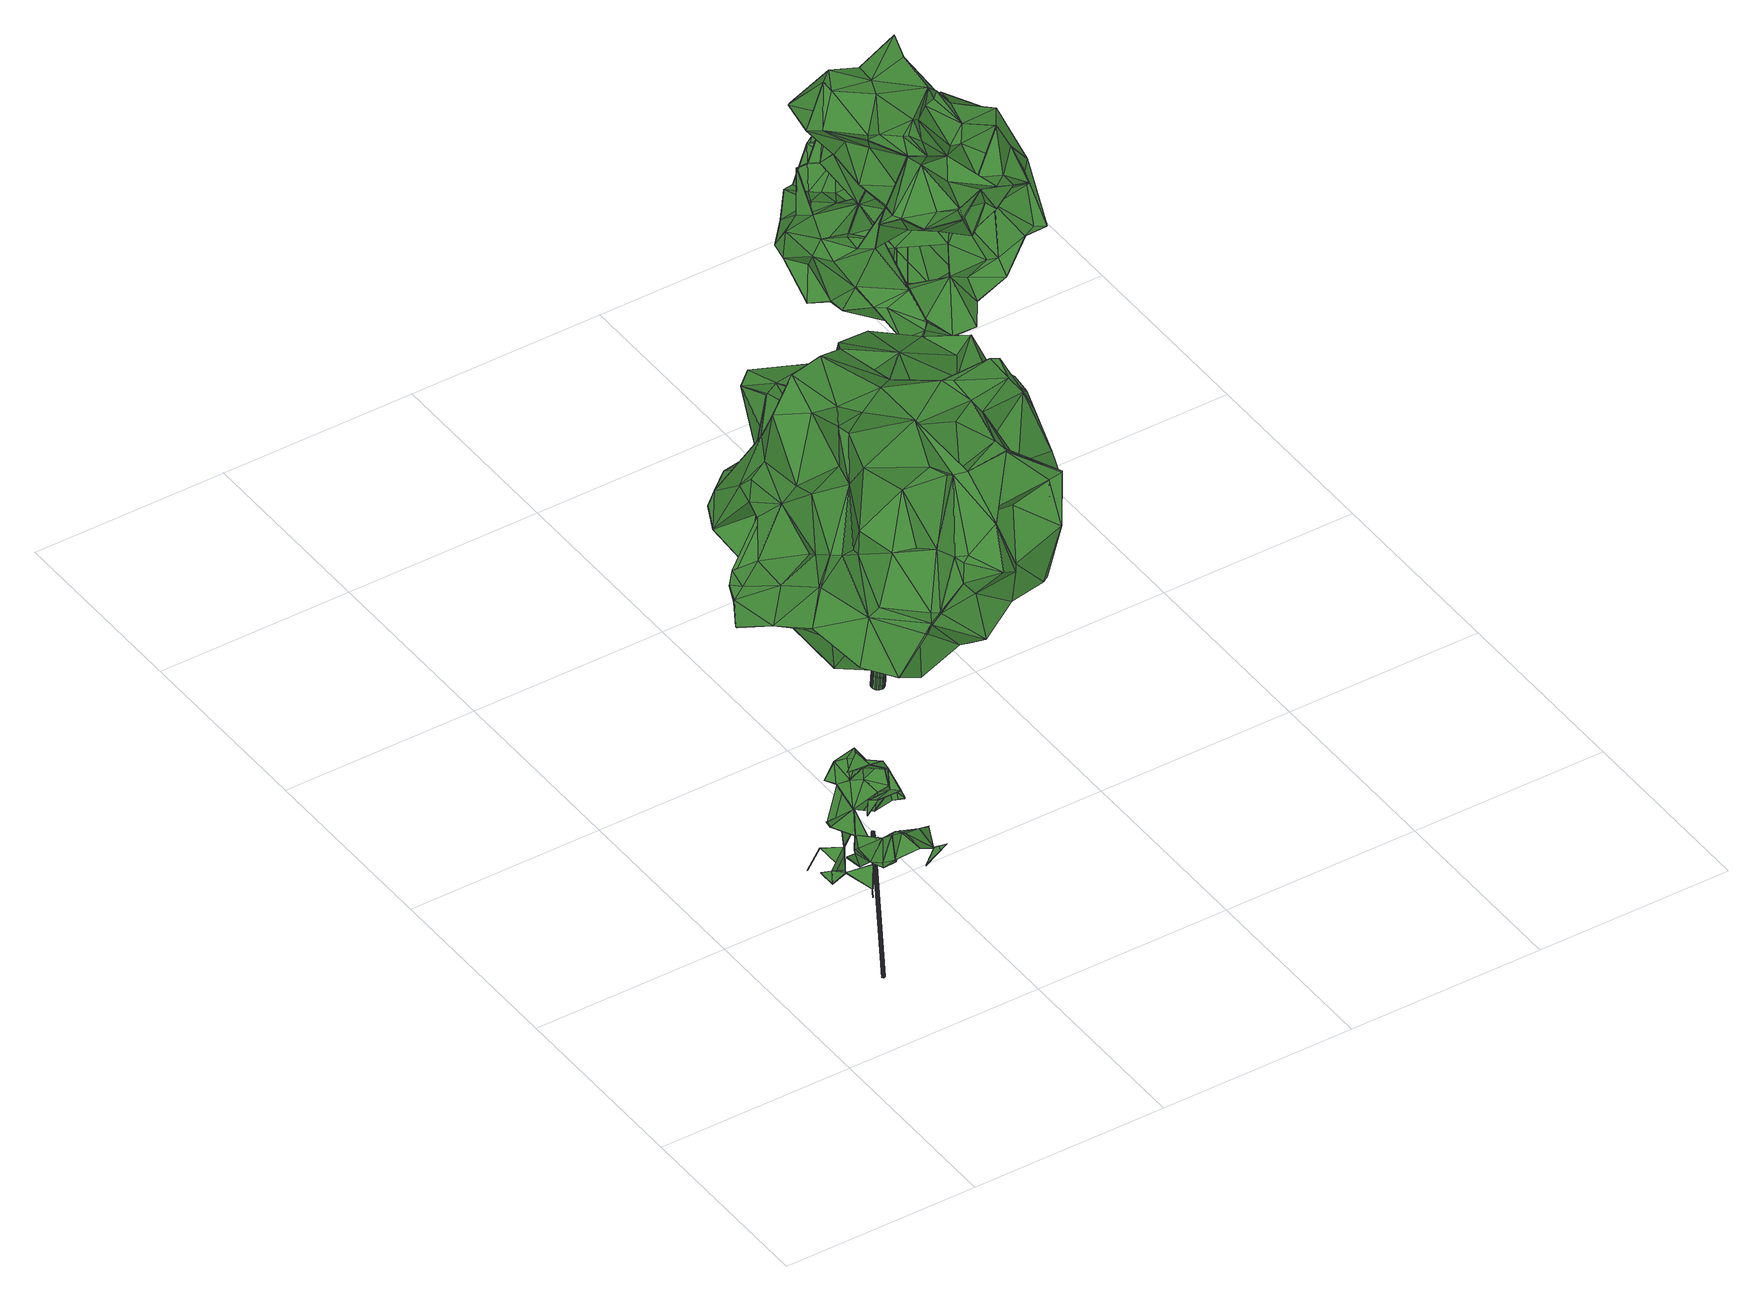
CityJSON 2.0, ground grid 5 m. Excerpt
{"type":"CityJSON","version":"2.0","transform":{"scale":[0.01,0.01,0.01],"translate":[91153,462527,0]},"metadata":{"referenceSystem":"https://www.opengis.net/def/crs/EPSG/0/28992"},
"CityObjects":{
"tree1":{"type":"SolitaryVegetationObject","attributes":{"gtid":16,"crown_width_m":2.58,"crown_median_z":4.52,"trunk_H_m":4.19,"trunk_DBH_m":0.0774,"trunk_radius_m":0.0387,"trunk_base_height_m":0.33,"original_gtid":"16"},"geometry":[{"type":"Solid","lod":"3","boundaries":[[[[0,1,2]],[[3,4,5]],[[6,7,8]],[[9,10,11]],[[12,13,14]],[[15,16,17]],[[17,18,15]],[[7,19,14]],[[20,21,22]],[[23,24,25]],[[26,8,27]],[[27,8,19]],[[10,28,29]],[[30,31,32]],[[33,34,10]],[[11,34,33]],[[9,33,35]],[[28,10,36]],[[37,38,39]],[[40,41,42]],[[43,44,5]],[[43,45,46]],[[47,48,49]],[[36,10,50]],[[51,52,53]],[[54,46,45]],[[55,56,57]],[[58,59,60]],[[61,62,17]],[[46,44,43]],[[63,64,15]],[[65,66,67]],[[68,13,69]],[[57,70,55]],[[37,71,38]],[[72,73,74]],[[75,76,77]],[[62,78,79]],[[80,81,82]],[[83,84,85]],[[86,87,88]],[[61,89,62]],[[67,90,32]],[[22,88,91]],[[22,91,20]],[[92,88,93]],[[44,94,95]],[[17,62,96]],[[97,98,76]],[[76,98,77]],[[30,32,90]],[[30,90,56]],[[62,79,96]],[[99,16,15]],[[99,18,16]],[[100,33,101]],[[24,102,53]],[[9,51,103]],[[43,100,45]],[[20,91,39]],[[33,10,104]],[[50,10,9]],[[26,27,6]],[[105,85,54]],[[106,107,108]],[[109,110,111]],[[112,113,114]],[[56,31,30]],[[112,115,116]],[[116,115,113]],[[70,57,117]],[[60,118,58]],[[7,14,13]],[[58,35,33]],[[116,113,112]],[[74,11,72]],[[72,11,10]],[[22,119,88]],[[93,119,120]],[[100,121,33]],[[9,11,33]],[[39,38,20]],[[93,88,119]],[[101,122,54]],[[123,54,122]],[[123,122,101]],[[46,124,44]],[[106,125,107]],[[90,66,56]],[[101,33,104]],[[66,93,57]],[[126,7,23]],[[51,9,35]],[[36,72,28]],[[54,127,46]],[[100,101,45]],[[128,91,88]],[[87,128,88]],[[129,130,82]],[[102,131,103]],[[131,24,103]],[[132,133,75]],[[21,134,22]],[[75,77,132]],[[77,135,132]],[[61,16,89]],[[66,65,60]],[[136,137,138]],[[139,140,63]],[[138,137,42]],[[141,142,94]],[[143,144,145]],[[143,145,146]],[[146,111,95]],[[5,95,111]],[[125,127,84]],[[114,113,142]],[[73,36,50]],[[147,148,41]],[[127,125,106]],[[120,117,57]],[[104,10,82]],[[49,149,47]],[[150,151,144]],[[104,108,152]],[[153,154,58]],[[128,87,37]],[[56,55,31]],[[55,67,31]],[[31,67,32]],[[59,92,66]],[[155,1,0]],[[52,103,24]],[[8,126,19]],[[85,127,54]],[[84,127,85]],[[44,141,94]],[[149,156,111]],[[26,6,8]],[[156,149,49]],[[157,2,1]],[[66,92,93]],[[9,74,73]],[[73,50,9]],[[158,5,4]],[[56,66,57]],[[67,66,90]],[[5,159,43]],[[118,11,58]],[[160,146,4]],[[104,161,105]],[[75,133,97]],[[76,75,97]],[[40,153,58]],[[97,133,68]],[[162,138,163]],[[9,103,74]],[[103,11,74]],[[55,70,65]],[[67,55,65]],[[115,164,113]],[[135,102,23]],[[69,14,19]],[[105,54,123]],[[108,104,82]],[[148,63,99]],[[99,163,42]],[[99,15,163]],[[44,111,141]],[[128,37,91]],[[39,91,37]],[[138,162,136]],[[129,5,110]],[[129,110,109]],[[68,133,132]],[[135,23,132]],[[132,23,68]],[[86,88,140]],[[89,16,18]],[[42,137,40]],[[157,165,2]],[[57,93,120]],[[101,104,123]],[[14,166,12]],[[40,58,41]],[[58,120,41]],[[99,63,18]],[[63,15,18]],[[73,72,36]],[[83,107,125]],[[83,125,84]],[[23,13,68]],[[152,107,83]],[[108,107,152]],[[100,43,167]],[[168,126,25]],[[159,5,169]],[[155,103,51]],[[170,118,81]],[[129,143,5]],[[109,130,129]],[[19,153,69]],[[141,111,146]],[[52,51,35]],[[146,160,114]],[[52,11,103]],[[52,35,11]],[[71,21,38]],[[38,21,20]],[[102,24,23]],[[24,53,52]],[[8,7,126]],[[112,160,115]],[[171,155,0]],[[172,87,173]],[[70,81,65]],[[33,174,58]],[[120,58,174]],[[95,5,44]],[[54,45,101]],[[17,16,61]],[[163,138,42]],[[87,172,37]],[[113,94,142]],[[7,27,19]],[[7,6,27]],[[69,13,166]],[[59,69,175]],[[82,130,108]],[[65,81,176]],[[47,124,48]],[[47,149,124]],[[72,10,34]],[[42,41,148]],[[149,111,44]],[[44,124,149]],[[171,0,2]],[[171,2,165]],[[59,154,69]],[[15,40,137]],[[64,40,15]],[[162,163,136]],[[15,136,163]],[[37,172,71]],[[177,71,172]],[[29,28,80]],[[167,159,169]],[[18,78,62]],[[97,131,98]],[[102,103,171]],[[51,53,171]],[[171,103,155]],[[102,171,53]],[[114,160,112]],[[164,115,160]],[[66,60,59]],[[172,173,177]],[[58,154,59]],[[65,176,60]],[[63,147,139]],[[118,60,176]],[[68,154,168]],[[40,178,153]],[[69,178,175]],[[153,178,69]],[[105,123,104]],[[89,18,62]],[[82,81,174]],[[119,22,147]],[[176,81,118]],[[77,131,135]],[[77,98,131]],[[102,135,131]],[[23,25,126]],[[82,29,80]],[[34,118,170]],[[34,170,72]],[[100,167,169]],[[72,170,28]],[[167,43,159]],[[48,124,179]],[[48,179,49]],[[117,174,70]],[[82,151,150]],[[117,120,174]],[[82,174,33]],[[82,33,151]],[[146,95,3]],[[146,3,5]],[[104,152,161]],[[94,113,3]],[[94,3,95]],[[85,161,83]],[[105,161,85]],[[71,173,87]],[[147,71,87]],[[118,34,11]],[[160,4,164]],[[79,78,96]],[[108,130,106]],[[114,142,146]],[[141,146,142]],[[10,29,82]],[[139,86,140]],[[156,49,109]],[[3,113,164]],[[5,111,110]],[[42,148,99]],[[68,25,97]],[[131,97,25]],[[25,68,168]],[[147,63,148]],[[147,41,120]],[[109,111,156]],[[153,168,154]],[[151,145,144]],[[127,179,46]],[[124,46,179]],[[106,179,127]],[[177,173,71]],[[131,25,24]],[[5,143,146]],[[144,143,150]],[[82,143,129]],[[82,150,143]],[[126,153,19]],[[174,81,70]],[[158,169,5]],[[121,169,158]],[[151,158,145]],[[151,121,158]],[[168,153,126]],[[7,13,23]],[[145,158,4]],[[145,4,146]],[[71,134,21]],[[106,130,179]],[[109,179,130]],[[49,179,109]],[[58,11,35]],[[80,28,170]],[[121,100,169]],[[165,157,1]],[[165,1,171]],[[154,68,69]],[[164,4,3]],[[96,78,17]],[[17,78,18]],[[137,136,15]],[[51,1,155]],[[51,171,1]],[[120,119,147]],[[147,86,139]],[[147,87,86]],[[63,40,64]],[[175,140,92]],[[175,92,59]],[[88,92,140]],[[69,166,14]],[[147,134,71]],[[12,166,13]],[[134,147,22]],[[170,81,80]],[[33,121,151]],[[83,161,152]],[[63,178,40]],[[140,175,178]],[[140,178,63]],[[180,181,182]],[[180,182,183]],[[183,182,184]],[[183,184,185]],[[182,181,186]],[[182,186,184]],[[184,186,187]],[[184,187,185]],[[186,181,188]],[[186,188,187]],[[187,188,189]],[[187,189,185]],[[188,181,190]],[[188,190,189]],[[189,190,191]],[[189,191,185]],[[190,181,192]],[[190,192,191]],[[191,192,193]],[[191,193,185]],[[192,181,194]],[[192,194,193]],[[193,194,195]],[[193,195,185]],[[194,181,196]],[[194,196,195]],[[195,196,197]],[[195,197,185]],[[196,181,198]],[[196,198,197]],[[197,198,199]],[[197,199,185]],[[198,181,200]],[[198,200,199]],[[199,200,201]],[[199,201,185]],[[200,181,202]],[[200,202,201]],[[201,202,203]],[[201,203,185]],[[202,181,204]],[[202,204,203]],[[203,204,205]],[[203,205,185]],[[204,181,206]],[[204,206,205]],[[205,206,207]],[[205,207,185]],[[206,181,208]],[[206,208,207]],[[207,208,209]],[[207,209,185]],[[208,181,210]],[[208,210,209]],[[209,210,211]],[[209,211,185]],[[210,181,212]],[[210,212,211]],[[211,212,213]],[[211,213,185]],[[212,181,214]],[[212,214,213]],[[213,214,215]],[[213,215,185]],[[214,181,216]],[[214,216,215]],[[215,216,217]],[[215,217,185]],[[216,181,218]],[[216,218,217]],[[217,218,219]],[[217,219,185]],[[218,181,220]],[[218,220,219]],[[219,220,221]],[[219,221,185]],[[220,181,222]],[[220,222,221]],[[221,222,223]],[[221,223,185]],[[222,181,224]],[[222,224,223]],[[223,224,225]],[[223,225,185]],[[224,181,226]],[[224,226,225]],[[225,226,227]],[[225,227,185]],[[226,181,228]],[[226,228,227]],[[227,228,229]],[[227,229,185]],[[228,181,180]],[[228,180,229]],[[229,180,183]],[[229,183,185]]]]}]},
"tree2":{"type":"SolitaryVegetationObject","attributes":{"gtid":9,"crown_width_m":8.37,"crown_median_z":5.45,"trunk_H_m":5.07,"trunk_DBH_m":0.322,"trunk_radius_m":0.161,"trunk_base_height_m":0.38,"original_gtid":"9"},"geometry":[{"type":"Solid","lod":"3","boundaries":[[[[230,231,232]],[[233,234,235]],[[236,237,238]],[[239,238,237]],[[240,241,242]],[[243,244,245]],[[246,247,248]],[[249,250,251]],[[252,253,254]],[[255,256,257]],[[258,259,260]],[[261,256,255]],[[262,256,261]],[[263,264,265]],[[266,267,268]],[[269,247,270]],[[271,272,273]],[[274,275,276]],[[261,277,275]],[[278,279,280]],[[281,282,283]],[[283,284,281]],[[285,249,286]],[[287,288,282]],[[289,290,291]],[[292,293,251]],[[294,295,296]],[[282,297,298]],[[299,300,301]],[[302,244,243]],[[303,295,304]],[[303,304,305]],[[306,307,308]],[[309,310,253]],[[311,312,274]],[[313,314,315]],[[257,316,255]],[[317,318,239]],[[319,320,259]],[[321,322,323]],[[316,257,235]],[[324,325,326]],[[327,284,328]],[[261,329,262]],[[330,331,332]],[[333,324,334]],[[335,274,312]],[[332,336,330]],[[322,279,337]],[[338,339,340]],[[292,251,299]],[[253,310,254]],[[341,342,241]],[[341,241,343]],[[283,344,294]],[[345,346,347]],[[297,288,273]],[[271,348,349]],[[334,322,337]],[[264,350,265]],[[351,352,256]],[[292,233,353]],[[257,353,233]],[[236,354,355]],[[267,290,306]],[[235,338,316]],[[297,273,356]],[[357,358,359]],[[357,268,358]],[[360,351,361]],[[317,268,318]],[[268,362,318]],[[283,294,296]],[[363,364,365]],[[366,365,364]],[[366,364,363]],[[309,367,341]],[[367,309,253]],[[264,368,350]],[[311,350,368]],[[289,291,346]],[[345,289,346]],[[247,269,248]],[[369,370,371]],[[278,337,279]],[[321,301,372]],[[373,374,375]],[[355,376,236]],[[307,289,377]],[[378,379,380]],[[285,250,249]],[[381,382,383]],[[384,385,386]],[[387,349,388]],[[349,387,272]],[[235,234,389]],[[390,391,296]],[[333,337,278]],[[334,337,333]],[[392,393,394]],[[377,289,395]],[[243,396,246]],[[397,396,243]],[[257,256,353]],[[276,275,277]],[[398,399,383]],[[278,400,333]],[[351,360,352]],[[401,333,400]],[[271,402,403]],[[404,405,305]],[[404,406,405]],[[372,300,407]],[[372,301,300]],[[314,408,242]],[[396,242,408]],[[369,409,373]],[[405,393,392]],[[410,411,412]],[[242,397,245]],[[240,242,245]],[[324,326,334]],[[250,299,251]],[[250,300,299]],[[245,397,243]],[[413,368,414]],[[414,368,264]],[[295,303,415]],[[259,379,416]],[[363,417,418]],[[283,419,284]],[[275,274,335]],[[243,246,420]],[[317,239,421]],[[307,378,308]],[[342,367,253]],[[258,319,259]],[[291,267,266]],[[290,267,291]],[[319,391,390]],[[294,298,304]],[[422,285,423]],[[422,423,424]],[[425,404,305]],[[248,426,427]],[[428,429,430]],[[430,429,339]],[[382,431,383]],[[319,432,433]],[[432,434,370]],[[236,238,354]],[[350,376,265]],[[355,265,376]],[[435,436,381]],[[384,415,303]],[[296,295,390]],[[432,370,330]],[[405,384,305]],[[373,384,405]],[[387,404,425]],[[437,438,306]],[[439,374,373]],[[270,404,388]],[[440,417,381]],[[248,427,420]],[[248,420,246]],[[381,417,382]],[[325,417,440]],[[278,441,400]],[[442,301,443]],[[343,240,245]],[[386,434,319]],[[329,444,262]],[[344,298,294]],[[445,446,366]],[[437,308,264]],[[336,311,433]],[[386,319,390]],[[417,363,447]],[[289,347,395]],[[448,293,292]],[[296,419,283]],[[260,419,296]],[[340,316,338]],[[449,341,245]],[[282,298,344]],[[238,239,318]],[[260,259,416]],[[331,330,369]],[[331,369,375]],[[371,385,384]],[[373,375,369]],[[336,332,311]],[[440,231,450]],[[347,232,451]],[[256,444,375]],[[262,444,256]],[[402,435,381]],[[452,435,402]],[[447,382,417]],[[425,305,304]],[[401,453,333]],[[454,261,275]],[[454,329,261]],[[455,339,235]],[[338,235,339]],[[271,403,399]],[[383,399,403]],[[288,297,282]],[[271,273,402]],[[245,341,343]],[[344,283,282]],[[356,298,297]],[[456,298,356]],[[294,304,295]],[[348,457,458]],[[348,399,457]],[[459,439,423]],[[375,444,331]],[[441,244,400]],[[281,284,395]],[[377,395,284]],[[360,448,353]],[[456,304,298]],[[392,373,405]],[[287,282,281]],[[439,373,392]],[[321,279,322]],[[394,313,315]],[[394,315,392]],[[441,278,280]],[[456,272,387]],[[343,241,240]],[[448,360,412]],[[448,412,411]],[[268,438,362]],[[341,449,309]],[[450,230,346]],[[341,367,342]],[[325,324,445]],[[276,340,376]],[[401,460,453]],[[456,387,425]],[[291,266,357]],[[460,461,365]],[[273,272,356]],[[238,462,354]],[[323,322,421]],[[334,421,322]],[[323,421,239]],[[407,300,463]],[[250,463,300]],[[330,336,432]],[[433,432,336]],[[413,433,368]],[[311,368,433]],[[264,263,437]],[[333,445,324]],[[267,438,268]],[[348,464,349]],[[238,318,462]],[[433,320,319]],[[354,263,355]],[[276,376,350]],[[410,361,351]],[[257,233,235]],[[371,434,385]],[[386,385,434]],[[414,308,378]],[[264,308,414]],[[302,400,244]],[[453,460,446]],[[354,362,438]],[[290,289,306]],[[307,306,289]],[[271,399,348]],[[232,347,230]],[[398,383,431]],[[251,293,249]],[[402,273,288]],[[288,451,465]],[[263,265,355]],[[313,408,314]],[[382,447,431]],[[461,460,420]],[[250,285,466]],[[467,288,465]],[[241,342,468]],[[402,381,403]],[[403,381,383]],[[454,469,329]],[[461,420,470]],[[239,237,428]],[[313,394,247]],[[254,466,471]],[[254,463,466]],[[286,423,285]],[[459,423,286]],[[260,328,419]],[[462,318,354]],[[354,318,362]],[[271,349,272]],[[306,308,437]],[[391,258,260]],[[370,434,371]],[[371,409,369]],[[384,409,371]],[[369,330,370]],[[316,277,255]],[[267,306,438]],[[254,310,280]],[[424,423,439]],[[425,304,456]],[[411,375,374]],[[411,256,375]],[[309,449,310]],[[374,286,472]],[[374,472,411]],[[329,469,444]],[[331,444,469]],[[387,388,404]],[[456,356,272]],[[230,450,231]],[[473,236,376]],[[319,258,391]],[[296,391,260]],[[331,469,332]],[[384,303,305]],[[253,422,468]],[[295,415,390]],[[464,348,474]],[[252,422,253]],[[274,276,311]],[[350,311,276]],[[454,475,469]],[[416,328,260]],[[476,328,416]],[[422,424,242]],[[424,314,242]],[[436,231,440]],[[436,440,381]],[[457,399,398]],[[280,477,441]],[[301,430,455]],[[428,321,323]],[[428,430,301]],[[428,301,321]],[[428,323,239]],[[237,429,428]],[[236,473,429]],[[339,455,430]],[[404,393,406]],[[404,270,393]],[[455,235,443]],[[455,443,301]],[[365,446,460]],[[288,467,452]],[[435,467,436]],[[288,452,402]],[[478,429,473]],[[363,479,480]],[[363,480,447]],[[279,321,372]],[[372,407,280]],[[372,280,279]],[[373,409,384]],[[252,254,471]],[[339,429,478]],[[447,398,431]],[[237,236,429]],[[246,481,247]],[[408,247,481]],[[396,408,481]],[[396,481,246]],[[249,293,472]],[[310,449,477]],[[310,477,280]],[[449,441,477]],[[359,450,357]],[[357,266,268]],[[463,250,466]],[[254,280,463]],[[407,463,280]],[[422,471,466]],[[422,252,471]],[[422,466,285]],[[396,397,242]],[[365,366,446]],[[378,320,414]],[[413,320,433]],[[414,320,413]],[[410,412,361]],[[247,393,270]],[[394,393,247]],[[347,451,395]],[[339,473,340]],[[339,478,473]],[[406,393,405]],[[284,416,379]],[[410,256,411]],[[432,319,434]],[[473,376,340]],[[327,416,284]],[[351,256,410]],[[459,286,374]],[[301,442,299]],[[459,374,439]],[[378,307,379]],[[457,398,458]],[[470,458,398]],[[340,277,316]],[[249,472,286]],[[292,299,442]],[[235,389,443]],[[377,379,307]],[[270,388,482]],[[332,475,335]],[[411,472,448]],[[448,292,353]],[[445,333,446]],[[453,446,333]],[[449,245,244]],[[449,244,441]],[[313,247,408]],[[327,328,476]],[[363,418,366]],[[386,415,384]],[[386,390,415]],[[392,315,314]],[[479,470,480]],[[448,472,293]],[[365,479,363]],[[461,479,365]],[[256,352,353]],[[360,353,352]],[[420,427,470]],[[470,398,480]],[[437,483,438]],[[354,438,483]],[[263,354,483]],[[263,483,437]],[[255,277,261]],[[276,277,340]],[[447,480,398]],[[345,347,289]],[[417,325,484]],[[452,467,435]],[[360,361,412]],[[275,335,454]],[[454,335,475]],[[332,312,311]],[[335,312,332]],[[241,468,242]],[[421,334,326]],[[421,326,317]],[[320,380,379]],[[378,380,320]],[[439,485,424]],[[392,485,439]],[[325,317,326]],[[395,451,281]],[[287,451,288]],[[287,281,451]],[[232,465,451]],[[467,465,436]],[[231,465,232]],[[436,465,231]],[[486,248,269]],[[486,426,248]],[[464,270,482]],[[400,302,401]],[[420,401,302]],[[420,460,401]],[[302,243,420]],[[327,476,416]],[[366,484,445]],[[445,484,325]],[[347,346,230]],[[357,450,346]],[[357,346,291]],[[332,469,475]],[[358,487,359]],[[359,487,450]],[[317,358,268]],[[317,325,358]],[[392,314,485]],[[424,485,314]],[[417,484,418]],[[366,418,484]],[[442,234,292]],[[233,292,234]],[[443,389,234]],[[443,234,442]],[[325,487,358]],[[440,487,325]],[[450,487,440]],[[461,470,479]],[[464,482,349]],[[474,486,269]],[[464,474,270]],[[270,474,269]],[[377,284,379]],[[474,348,458]],[[474,458,486]],[[419,328,284]],[[349,482,388]],[[458,426,486]],[[470,426,458]],[[427,426,470]],[[422,242,468]],[[253,468,342]],[[320,379,259]],[[488,489,490]],[[488,490,491]],[[491,490,492]],[[491,492,493]],[[490,489,494]],[[490,494,492]],[[492,494,495]],[[492,495,493]],[[494,489,496]],[[494,496,495]],[[495,496,497]],[[495,497,493]],[[496,489,498]],[[496,498,497]],[[497,498,499]],[[497,499,493]],[[498,489,500]],[[498,500,499]],[[499,500,501]],[[499,501,493]],[[500,489,502]],[[500,502,501]],[[501,502,503]],[[501,503,493]],[[502,489,504]],[[502,504,503]],[[503,504,505]],[[503,505,493]],[[504,489,506]],[[504,506,505]],[[505,506,507]],[[505,507,493]],[[506,489,508]],[[506,508,507]],[[507,508,509]],[[507,509,493]],[[508,489,510]],[[508,510,509]],[[509,510,511]],[[509,511,493]],[[510,489,512]],[[510,512,511]],[[511,512,513]],[[511,513,493]],[[512,489,514]],[[512,514,513]],[[513,514,515]],[[513,515,493]],[[514,489,516]],[[514,516,515]],[[515,516,517]],[[515,517,493]],[[516,489,518]],[[516,518,517]],[[517,518,519]],[[517,519,493]],[[518,489,520]],[[518,520,519]],[[519,520,521]],[[519,521,493]],[[520,489,522]],[[520,522,521]],[[521,522,523]],[[521,523,493]],[[522,489,524]],[[522,524,523]],[[523,524,525]],[[523,525,493]],[[524,489,526]],[[524,526,525]],[[525,526,527]],[[525,527,493]],[[526,489,528]],[[526,528,527]],[[527,528,529]],[[527,529,493]],[[528,489,530]],[[528,530,529]],[[529,530,531]],[[529,531,493]],[[530,489,532]],[[530,532,531]],[[531,532,533]],[[531,533,493]],[[532,489,534]],[[532,534,533]],[[533,534,535]],[[533,535,493]],[[534,489,536]],[[534,536,535]],[[535,536,537]],[[535,537,493]],[[536,489,488]],[[536,488,537]],[[537,488,491]],[[537,491,493]]]]}]},
"tree3":{"type":"SolitaryVegetationObject","attributes":{"gtid":4,"crown_width_m":6.01,"crown_median_z":6.02,"trunk_H_m":5.67,"trunk_DBH_m":0.242,"trunk_radius_m":0.121,"trunk_base_height_m":0.35,"original_gtid":"4"},"geometry":[{"type":"Solid","lod":"3","boundaries":[[[[538,539,540]],[[541,542,543]],[[544,545,546]],[[547,548,549]],[[550,551,552]],[[553,554,555]],[[556,557,558]],[[559,560,561]],[[562,563,564]],[[565,566,567]],[[568,569,570]],[[568,570,571]],[[572,573,574]],[[575,576,577]],[[578,579,580]],[[581,582,583]],[[584,585,586]],[[571,587,558]],[[588,589,590]],[[591,592,593]],[[594,595,596]],[[597,598,599]],[[600,601,602]],[[603,604,605]],[[604,540,605]],[[599,598,606]],[[607,551,550]],[[608,609,610]],[[611,612,562]],[[562,613,611]],[[614,574,553]],[[615,574,614]],[[616,617,618]],[[595,594,567]],[[619,620,621]],[[622,623,624]],[[625,626,627]],[[625,627,589]],[[584,628,585]],[[629,630,631]],[[629,631,615]],[[603,632,604]],[[614,633,615]],[[611,634,635]],[[636,637,638]],[[639,551,640]],[[641,626,565]],[[557,642,610]],[[643,642,557]],[[644,645,640]],[[646,647,648]],[[649,646,648]],[[650,651,652]],[[653,559,654]],[[655,656,657]],[[658,611,635]],[[659,660,661]],[[662,663,577]],[[538,540,604]],[[664,577,663]],[[556,558,665]],[[666,667,623]],[[589,668,590]],[[608,642,643]],[[608,610,642]],[[639,669,552]],[[666,623,622]],[[670,613,671]],[[670,672,613]],[[673,573,674]],[[675,619,676]],[[677,678,651]],[[679,680,655]],[[655,681,656]],[[682,661,683]],[[599,606,597]],[[565,650,641]],[[578,684,685]],[[686,685,684]],[[687,688,689]],[[686,690,685]],[[691,692,693]],[[571,570,694]],[[695,696,697]],[[698,640,645]],[[699,558,587]],[[700,701,702]],[[703,701,700]],[[654,559,561]],[[704,562,612]],[[688,705,689]],[[706,707,708]],[[662,709,609]],[[590,710,711]],[[711,712,590]],[[713,714,715]],[[716,715,714]],[[687,675,616]],[[717,718,719]],[[546,720,719]],[[546,719,718]],[[721,722,723]],[[724,725,726]],[[630,727,728]],[[685,690,579]],[[729,730,681]],[[582,731,724]],[[576,731,582]],[[567,566,595]],[[569,732,570]],[[733,593,592]],[[734,587,694]],[[571,694,587]],[[735,736,737]],[[738,736,735]],[[643,609,608]],[[666,602,691]],[[595,566,739]],[[698,595,739]],[[740,741,715]],[[598,597,637]],[[647,646,596]],[[721,742,743]],[[721,743,744]],[[588,745,738]],[[746,747,635]],[[610,558,557]],[[664,556,575]],[[596,646,594]],[[674,748,736]],[[674,736,738]],[[657,749,750]],[[576,751,702]],[[752,550,753]],[[698,639,640]],[[557,663,609]],[[557,609,643]],[[754,755,756]],[[688,756,755]],[[716,757,758]],[[586,759,584]],[[760,761,762]],[[663,662,609]],[[749,601,763]],[[764,763,601]],[[588,550,589]],[[695,697,688]],[[562,671,613]],[[630,629,727]],[[765,766,767]],[[747,768,769]],[[767,691,765]],[[645,541,698]],[[543,698,541]],[[664,557,556]],[[555,770,553]],[[771,772,773]],[[740,774,741]],[[766,658,775]],[[637,658,766]],[[776,635,559]],[[634,559,635]],[[777,778,779]],[[702,751,583]],[[780,727,781]],[[700,724,726]],[[700,726,779]],[[577,580,782]],[[716,762,757]],[[691,693,783]],[[591,783,693]],[[709,569,568]],[[709,568,609]],[[559,634,560]],[[730,784,708]],[[785,708,784]],[[786,672,687]],[[647,580,648]],[[734,787,586]],[[732,788,694]],[[789,790,791]],[[771,773,703]],[[665,558,792]],[[732,569,788]],[[707,549,548]],[[624,602,622]],[[793,721,794]],[[766,795,637]],[[656,681,548]],[[790,583,791]],[[796,797,593]],[[797,591,593]],[[713,760,714]],[[722,798,777]],[[777,779,722]],[[758,799,800]],[[572,800,799]],[[541,801,542]],[[692,769,802]],[[567,803,565]],[[707,548,681]],[[591,693,592]],[[611,613,804]],[[699,805,558]],[[792,558,805]],[[770,614,553]],[[806,807,560]],[[804,806,611]],[[808,809,793]],[[808,793,794]],[[779,726,810]],[[725,811,706]],[[724,700,583]],[[702,583,700]],[[644,569,709]],[[644,709,801]],[[711,554,812]],[[813,812,554]],[[659,661,682]],[[592,693,692]],[[691,783,666]],[[594,803,567]],[[562,597,563]],[[638,637,795]],[[716,758,715]],[[694,632,734]],[[572,674,573]],[[572,748,674]],[[613,814,804]],[[672,814,613]],[[577,576,580]],[[578,580,576]],[[759,815,584]],[[753,816,625]],[[764,729,763]],[[658,635,747]],[[816,626,625]],[[817,585,818]],[[817,818,699]],[[730,708,707]],[[744,743,819]],[[820,743,742]],[[767,766,775]],[[767,775,769]],[[653,821,776]],[[761,821,748]],[[822,823,824]],[[555,825,770]],[[826,771,703]],[[730,707,681]],[[774,740,758]],[[678,827,822]],[[822,827,828]],[[704,612,611]],[[713,715,741]],[[778,773,798]],[[684,578,676]],[[748,829,737]],[[684,830,686]],[[830,831,686]],[[621,830,684]],[[807,806,759]],[[775,658,747]],[[609,568,610]],[[819,667,832]],[[605,833,603]],[[821,653,834]],[[652,835,650]],[[822,630,728]],[[729,784,730]],[[588,590,745]],[[820,742,809]],[[820,809,836]],[[837,781,615]],[[625,589,752]],[[838,822,728]],[[565,803,650]],[[679,655,750]],[[679,750,763]],[[703,651,826]],[[797,819,591]],[[744,819,797]],[[605,561,833]],[[716,714,762]],[[760,762,714]],[[839,596,543]],[[724,583,582]],[[840,657,656]],[[618,617,841]],[[813,554,573]],[[573,554,553]],[[801,709,662]],[[842,717,843]],[[844,717,842]],[[586,787,845]],[[845,807,586]],[[800,574,615]],[[800,572,574]],[[740,715,758]],[[574,573,553]],[[711,825,555]],[[593,733,846]],[[747,746,768]],[[667,847,820]],[[615,631,800]],[[628,804,814]],[[848,849,774]],[[783,832,666]],[[591,832,783]],[[769,692,767]],[[788,632,694]],[[757,748,799]],[[757,799,758]],[[789,844,790]],[[688,755,695]],[[850,618,841]],[[786,618,850]],[[850,818,585]],[[841,818,850]],[[790,844,583]],[[628,814,672]],[[851,852,713]],[[593,846,796]],[[753,853,816]],[[550,853,753]],[[686,831,854]],[[770,825,711]],[[781,629,615]],[[544,751,576]],[[800,631,849]],[[560,855,561]],[[833,561,855]],[[653,776,559]],[[758,848,774]],[[758,800,848]],[[639,552,551]],[[607,640,551]],[[654,834,653]],[[627,668,589]],[[837,633,651]],[[838,837,651]],[[624,600,602]],[[583,844,581]],[[544,546,844]],[[763,680,679]],[[729,680,763]],[[604,632,856]],[[788,856,632]],[[830,697,831]],[[697,830,621]],[[711,710,835]],[[641,835,710]],[[798,661,779]],[[734,586,585]],[[757,762,761]],[[757,761,748]],[[807,759,586]],[[786,850,672]],[[690,854,840]],[[689,675,687]],[[666,832,667]],[[841,617,699]],[[786,687,618]],[[618,687,616]],[[739,669,639]],[[739,639,698]],[[857,669,739]],[[575,545,544]],[[858,803,773]],[[725,731,547]],[[628,850,585]],[[672,850,628]],[[713,852,760]],[[827,859,828]],[[823,828,859]],[[733,592,846]],[[711,555,554]],[[722,683,661]],[[634,611,806]],[[692,860,767]],[[851,741,849]],[[774,849,741]],[[692,802,592]],[[802,846,592]],[[838,780,837]],[[578,685,579]],[[745,590,813]],[[745,813,673]],[[557,664,663]],[[702,646,649]],[[724,731,725]],[[569,644,788]],[[645,801,541]],[[737,861,862]],[[561,861,737]],[[563,696,695]],[[688,697,705]],[[543,863,698]],[[767,860,691]],[[713,741,851]],[[575,544,576]],[[746,635,776]],[[631,864,852]],[[687,865,754]],[[672,754,865]],[[672,865,687]],[[588,738,539]],[[550,588,539]],[[539,738,735]],[[539,735,540]],[[827,824,866]],[[837,780,781]],[[761,864,631]],[[550,539,538]],[[582,581,867]],[[867,581,616]],[[689,619,675]],[[844,868,617]],[[842,868,844]],[[867,616,675]],[[615,633,837]],[[600,764,601]],[[704,611,658]],[[764,784,729]],[[785,784,764]],[[728,780,838]],[[752,589,550]],[[819,832,591]],[[703,700,677]],[[827,677,779]],[[661,660,827]],[[614,652,633]],[[652,651,633]],[[820,600,623]],[[624,623,600]],[[700,779,677]],[[703,677,651]],[[674,738,745]],[[674,745,673]],[[735,605,540]],[[708,809,794]],[[838,678,822]],[[651,678,838]],[[667,820,623]],[[821,834,748]],[[737,862,735]],[[692,691,860]],[[848,800,849]],[[560,807,855]],[[849,631,851]],[[631,852,851]],[[840,869,690]],[[870,690,869]],[[706,811,549]],[[547,549,811]],[[856,607,604]],[[538,607,550]],[[604,607,538]],[[682,683,722]],[[625,752,753]],[[664,575,577]],[[575,556,665]],[[558,610,568]],[[558,568,571]],[[867,676,578]],[[742,721,793]],[[696,657,871]],[[696,871,697]],[[735,862,605]],[[777,772,858]],[[872,802,768]],[[872,768,873]],[[627,626,641]],[[869,548,547]],[[793,809,742]],[[706,549,707]],[[630,776,821]],[[630,821,761]],[[874,644,640]],[[875,787,734]],[[874,876,644]],[[600,785,764]],[[820,785,600]],[[836,785,820]],[[840,548,869]],[[875,603,787]],[[844,789,877]],[[844,877,544]],[[650,835,641]],[[627,641,668]],[[708,878,706]],[[622,602,666]],[[691,602,765]],[[602,601,765]],[[743,820,847]],[[636,638,601]],[[804,815,879]],[[804,879,806]],[[868,843,617]],[[746,873,768]],[[746,630,873]],[[829,834,654]],[[798,779,778]],[[880,861,561]],[[862,861,880]],[[777,798,772]],[[565,626,566]],[[816,857,626]],[[769,775,747]],[[646,701,594]],[[702,701,646]],[[703,773,803]],[[703,803,594]],[[626,857,566]],[[563,606,696]],[[597,606,563]],[[748,834,829]],[[857,739,566]],[[598,637,881]],[[580,647,839]],[[572,799,748]],[[801,645,644]],[[806,560,634]],[[728,727,780]],[[581,617,616]],[[866,882,827]],[[871,840,883]],[[871,883,697]],[[617,581,844]],[[546,545,720]],[[797,682,744]],[[614,770,711]],[[659,682,797]],[[657,696,606]],[[777,858,773]],[[737,736,748]],[[717,884,720]],[[719,720,884]],[[719,884,717]],[[807,845,855]],[[833,855,845]],[[665,545,575]],[[617,843,720]],[[617,720,699]],[[842,843,868]],[[781,727,629]],[[734,632,875]],[[603,875,632]],[[703,594,701]],[[880,561,605]],[[725,547,811]],[[853,857,816]],[[718,844,546]],[[547,731,869]],[[702,649,576]],[[578,576,867]],[[582,867,576]],[[699,587,817]],[[712,813,590]],[[812,813,712]],[[734,585,817]],[[734,817,587]],[[840,871,657]],[[822,872,630]],[[796,872,822]],[[846,872,796]],[[802,872,846]],[[765,795,766]],[[819,743,847]],[[601,795,765]],[[601,638,795]],[[636,601,749]],[[819,847,667]],[[840,656,548]],[[882,885,823]],[[686,854,690]],[[650,803,826]],[[839,647,596]],[[648,576,649]],[[870,869,731]],[[648,731,576]],[[648,580,731]],[[720,843,717]],[[718,717,844]],[[782,839,662]],[[782,580,839]],[[798,722,661]],[[824,827,660]],[[824,660,822]],[[661,827,779]],[[866,885,882]],[[708,794,878]],[[726,878,794]],[[637,704,658]],[[657,606,598]],[[597,562,704]],[[637,597,704]],[[584,815,628]],[[628,815,804]],[[772,771,858]],[[835,614,711]],[[614,835,652]],[[744,682,721]],[[722,721,682]],[[831,883,854]],[[577,782,662]],[[697,883,831]],[[839,543,542]],[[854,883,840]],[[630,761,631]],[[675,676,867]],[[808,794,809]],[[785,809,708]],[[785,836,809]],[[839,542,662]],[[801,662,542]],[[706,878,725]],[[886,789,751]],[[886,751,544]],[[833,845,787]],[[833,787,603]],[[853,669,857]],[[621,684,676]],[[621,676,619]],[[657,881,749]],[[777,773,778]],[[650,826,651]],[[636,881,637]],[[772,798,773]],[[680,681,655]],[[680,729,681]],[[545,665,805]],[[792,805,665]],[[545,805,720]],[[699,720,805]],[[657,750,655]],[[760,864,761]],[[852,864,760]],[[823,885,824]],[[824,885,866]],[[630,872,873]],[[699,818,841]],[[769,768,802]],[[880,605,862]],[[726,725,878]],[[590,668,710]],[[641,710,668]],[[607,874,640]],[[856,874,607]],[[827,678,677]],[[550,552,669]],[[550,669,853]],[[856,876,874]],[[788,644,876]],[[788,876,856]],[[803,771,826]],[[858,771,803]],[[822,828,823]],[[859,827,882]],[[859,882,823]],[[746,887,630]],[[776,630,887]],[[776,887,746]],[[598,881,657]],[[797,660,659]],[[797,796,660]],[[796,822,660]],[[749,881,636]],[[877,789,886]],[[877,886,544]],[[687,756,688]],[[759,879,815]],[[806,879,759]],[[789,791,751]],[[583,751,791]],[[763,750,749]],[[596,863,543]],[[595,698,863]],[[595,863,596]],[[754,756,687]],[[711,812,712]],[[697,621,620]],[[654,561,888]],[[737,829,888]],[[737,888,561]],[[654,888,829]],[[732,694,570]],[[695,755,754]],[[721,723,794]],[[726,723,810]],[[726,794,723]],[[779,723,722]],[[779,810,723]],[[695,754,564]],[[813,573,673]],[[619,689,705]],[[620,619,705]],[[620,705,697]],[[670,564,672]],[[754,672,564]],[[670,671,564]],[[562,564,671]],[[695,564,563]],[[870,579,690]],[[731,580,579]],[[731,579,870]],[[889,890,891]],[[889,891,892]],[[892,891,893]],[[892,893,894]],[[891,890,895]],[[891,895,893]],[[893,895,896]],[[893,896,894]],[[895,890,897]],[[895,897,896]],[[896,897,898]],[[896,898,894]],[[897,890,899]],[[897,899,898]],[[898,899,900]],[[898,900,894]],[[899,890,901]],[[899,901,900]],[[900,901,902]],[[900,902,894]],[[901,890,903]],[[901,903,902]],[[902,903,904]],[[902,904,894]],[[903,890,905]],[[903,905,904]],[[904,905,906]],[[904,906,894]],[[905,890,907]],[[905,907,906]],[[906,907,908]],[[906,908,894]],[[907,890,909]],[[907,909,908]],[[908,909,910]],[[908,910,894]],[[909,890,911]],[[909,911,910]],[[910,911,912]],[[910,912,894]],[[911,890,913]],[[911,913,912]],[[912,913,914]],[[912,914,894]],[[913,890,915]],[[913,915,914]],[[914,915,916]],[[914,916,894]],[[915,890,917]],[[915,917,916]],[[916,917,918]],[[916,918,894]],[[917,890,919]],[[917,919,918]],[[918,919,920]],[[918,920,894]],[[919,890,921]],[[919,921,920]],[[920,921,922]],[[920,922,894]],[[921,890,923]],[[921,923,922]],[[922,923,924]],[[922,924,894]],[[923,890,925]],[[923,925,924]],[[924,925,926]],[[924,926,894]],[[925,890,927]],[[925,927,926]],[[926,927,928]],[[926,928,894]],[[927,890,929]],[[927,929,928]],[[928,929,930]],[[928,930,894]],[[929,890,931]],[[929,931,930]],[[930,931,932]],[[930,932,894]],[[931,890,933]],[[931,933,932]],[[932,933,934]],[[932,934,894]],[[933,890,935]],[[933,935,934]],[[934,935,936]],[[934,936,894]],[[935,890,937]],[[935,937,936]],[[936,937,938]],[[936,938,894]],[[937,890,889]],[[937,889,938]],[[938,889,892]],[[938,892,894]]]]}]}
},
"vertices":[
[165,367,337],[166,367,336],[132,367,288],[249,170,596],[234,188,593],[264,238,558],[216,232,265],[209,228,321],[217,233,265],[188,313,415],[153,319,450],[198,293,411],[187,187,331],[187,189,331],[188,188,331],[297,215,413],[347,184,382],[347,183,381],[347,183,382],[210,228,321],[227,114,521],[227,116,521],[240,150,493],[163,257,341],[192,307,303],[163,258,342],[217,232,264],[217,231,265],[136,281,468],[138,281,468],[86,138,500],[86,140,501],[85,139,500],[188,264,508],[178,245,451],[200,293,411],[151,319,450],[285,92,469],[278,80,482],[277,79,482],[259,201,435],[259,201,437],[277,232,413],[295,221,520],[250,220,625],[264,239,557],[268,269,605],[194,264,666],[194,265,665],[166,258,626],[169,327,423],[207,330,347],[206,329,347],[193,307,302],[251,292,588],[127,167,475],[111,124,472],[157,153,447],[208,232,433],[210,182,420],[164,211,440],[368,162,397],[367,161,397],[288,195,436],[288,197,436],[145,198,457],[157,153,446],[126,167,474],[163,257,343],[211,225,364],[146,198,458],[274,134,502],[152,318,450],[169,325,423],[187,312,415],[119,246,336],[118,292,339],[119,292,338],[312,163,361],[312,162,360],[137,280,469],[177,244,451],[186,264,508],[192,351,583],[241,344,604],[242,344,603],[236,184,466],[266,139,479],[208,129,446],[366,162,398],[110,125,472],[261,110,467],[183,138,428],[181,139,442],[250,170,597],[251,170,596],[312,163,359],[137,276,346],[120,292,339],[298,215,414],[266,230,520],[239,247,545],[191,307,302],[205,330,347],[178,317,548],[213,331,594],[197,295,566],[192,349,583],[176,317,548],[219,274,604],[266,269,605],[250,220,623],[149,153,582],[185,166,601],[172,184,595],[150,152,582],[149,151,582],[164,211,442],[178,244,450],[235,184,466],[224,203,450],[208,213,529],[221,274,570],[199,295,564],[217,246,634],[213,331,596],[210,229,321],[225,307,605],[262,111,466],[220,274,571],[198,294,565],[137,277,345],[120,246,336],[120,246,337],[242,151,493],[137,276,344],[277,250,359],[278,230,413],[276,251,360],[259,200,436],[237,169,401],[234,188,594],[185,168,601],[239,246,546],[183,216,539],[208,212,530],[234,189,593],[245,185,472],[288,196,437],[216,246,634],[182,217,539],[208,212,528],[157,337,554],[212,226,364],[211,226,365],[166,367,337],[216,246,633],[133,367,288],[209,212,529],[294,221,519],[172,183,594],[192,350,582],[277,251,358],[307,259,397],[185,167,600],[133,366,288],[187,188,332],[294,221,518],[211,227,364],[266,229,521],[137,281,467],[166,366,337],[317,159,470],[317,160,471],[179,244,452],[237,169,399],[163,211,441],[318,159,472],[237,170,400],[218,275,605],[244,225,33],[240,225,33],[244,226,33],[220,231,452],[220,232,452],[216,231,452],[243,227,33],[219,233,452],[243,228,33],[219,234,452],[242,228,33],[218,234,452],[241,229,33],[217,235,452],[240,229,33],[216,235,452],[239,229,33],[215,235,452],[238,228,33],[214,234,451],[237,228,33],[213,234,451],[237,227,33],[213,233,451],[236,226,33],[212,232,451],[236,225,33],[212,231,451],[236,224,33],[212,230,451],[237,223,33],[213,229,451],[237,222,33],[213,228,452],[238,222,33],[214,228,452],[239,221,33],[215,227,452],[240,221,33],[216,227,452],[241,221,33],[217,227,452],[242,222,33],[218,228,452],[243,222,33],[219,228,452],[243,223,33],[219,229,452],[244,224,33],[220,230,452],
[953,807,821],[950,801,822],[1060,744,753],[691,1412,521],[682,1334,574],[687,1467,672],[847,1316,827],[815,1266,855],[817,1265,857],[738,1224,900],[322,933,510],[361,1005,518],[468,946,447],[469,854,495],[504,878,581],[386,885,519],[519,739,440],[627,799,340],[586,682,419],[544,1245,414],[476,1261,498],[498,1314,520],[468,1070,543],[407,1080,535],[499,1119,618],[773,1467,513],[821,1337,441],[723,1449,507],[1168,1076,466],[1098,1128,554],[1140,1047,476],[850,1478,482],[837,1431,346],[1053,1295,766],[1157,1298,674],[1033,1320,749],[950,1012,878],[1064,1040,871],[928,1028,877],[661,708,368],[742,794,383],[874,666,518],[914,730,462],[974,690,511],[1020,1446,509],[874,1472,489],[924,1429,589],[793,1418,571],[548,975,762],[563,1057,722],[530,1067,678],[1110,867,630],[1077,816,575],[1111,895,450],[1051,932,604],[523,1193,416],[624,1260,376],[1035,759,728],[1032,704,636],[1104,966,808],[1083,1028,871],[1070,973,858],[583,1378,538],[567,1342,520],[1101,927,414],[1100,987,407],[1165,1021,427],[1021,745,468],[1045,848,462],[519,1321,548],[522,1222,629],[615,1276,691],[507,876,580],[995,987,473],[988,952,465],[843,974,426],[1088,1098,799],[1185,1075,700],[1165,1162,687],[398,1025,531],[466,1067,545],[1021,1408,523],[1021,1445,507],[550,884,325],[559,937,425],[579,891,372],[724,1494,683],[800,1078,882],[856,1127,845],[1082,1152,463],[1121,1189,590],[585,1185,828],[651,1130,841],[649,1206,898],[638,963,902],[784,918,905],[721,1033,876],[962,997,516],[1062,990,467],[862,1429,349],[1044,1276,410],[947,1306,399],[982,1331,413],[598,900,817],[631,994,903],[1018,1445,507],[1045,1277,413],[626,983,800],[724,1492,685],[738,1403,701],[862,1448,670],[362,1005,522],[377,1047,528],[320,935,512],[1103,869,446],[1022,951,739],[983,947,818],[1012,846,730],[800,657,449],[895,730,464],[1007,1341,627],[845,1275,537],[749,1396,542],[692,1410,519],[947,1226,815],[959,1368,774],[1005,750,453],[960,958,853],[802,950,860],[916,954,816],[684,1332,572],[740,1232,593],[893,1079,822],[745,771,652],[730,831,623],[678,849,620],[748,914,724],[378,1046,530],[1078,1288,608],[889,1223,424],[1016,1287,444],[889,1224,427],[575,1202,688],[787,1079,440],[687,1248,391],[834,1226,390],[942,1349,718],[1174,1029,685],[1232,1193,640],[1152,1054,671],[1165,1161,684],[845,685,738],[768,679,687],[816,611,663],[948,1080,484],[974,1107,515],[1050,1117,471],[852,873,470],[859,800,505],[705,1378,696],[1119,1083,447],[1175,1073,452],[694,977,428],[706,864,415],[617,853,368],[1128,888,681],[518,852,445],[465,879,477],[754,677,615],[779,668,582],[514,850,687],[534,832,689],[882,663,623],[864,636,628],[800,873,452],[824,995,418],[797,874,454],[535,1196,659],[547,883,327],[839,1140,527],[725,1189,474],[687,1250,394],[669,1241,536],[1097,1211,586],[1209,1269,642],[1071,1043,457],[1089,1069,620],[808,801,816],[813,833,793],[1100,953,467],[562,768,543],[687,1082,876],[507,1074,453],[551,1121,394],[545,1076,383],[882,925,445],[643,657,534],[640,657,537],[725,1251,746],[779,1272,725],[708,1303,718],[758,681,670],[1085,1227,443],[1087,1228,446],[956,1154,535],[858,759,709],[949,801,820],[1131,1214,790],[1025,1112,784],[664,1124,440],[836,785,825],[509,900,658],[627,1331,560],[696,1378,704],[874,1361,393],[667,947,801],[635,916,657],[747,703,676],[623,1332,535],[461,968,545],[931,819,846],[1057,748,739],[962,795,666],[576,852,673],[875,1469,487],[698,1378,707],[1018,861,478],[701,687,547],[667,672,540],[624,1162,428],[586,847,658],[601,785,543],[834,1205,805],[509,1165,627],[782,684,430],[1058,742,751],[569,1230,520],[1033,757,730],[455,1039,478],[876,1363,395],[666,673,544],[589,1069,505],[642,1272,386],[861,1320,657],[758,700,423],[988,1406,521],[1072,1043,460],[544,976,592],[745,1351,668],[688,709,540],[699,689,550],[560,812,444],[788,718,465],[1088,1208,754],[796,877,793],[633,1039,447],[651,701,510],[842,827,800],[806,1074,37],[790,1075,38],[806,1079,38],[826,1057,544],[826,1061,544],[810,1058,545],[804,1083,38],[825,1065,544],[802,1086,38],[822,1069,545],[799,1089,38],[819,1071,545],[795,1090,38],[815,1073,545],[791,1091,39],[811,1074,545],[786,1091,39],[807,1073,546],[782,1089,39],[803,1072,546],[779,1087,39],[799,1069,546],[776,1084,39],[797,1066,546],[775,1080,39],[795,1062,546],[774,1076,39],[794,1058,545],[774,1071,39],[795,1054,545],[776,1067,38],[796,1050,545],[778,1064,38],[799,1047,545],[782,1061,38],[802,1044,545],[785,1060,38],[806,1042,544],[790,1059,38],[810,1041,544],[794,1059,37],[814,1042,544],[798,1061,37],[818,1043,544],[801,1063,37],[821,1046,544],[804,1066,37],[824,1049,544],[805,1070,37],[826,1053,544],
[1346,1916,457],[1395,1972,466],[1444,1930,376],[1156,1813,466],[1157,1768,472],[1157,1814,467],[1239,1784,595],[1270,1715,508],[1273,1751,496],[1261,1749,735],[1321,1755,844],[1322,1757,844],[1316,1967,419],[1230,1919,432],[1201,1945,421],[1389,2174,590],[1383,2202,597],[1383,2203,599],[1267,1593,507],[1255,1586,494],[1351,1619,412],[1618,1860,547],[1602,1794,542],[1586,1865,429],[1601,1765,742],[1532,1690,741],[1578,1658,721],[1177,2046,532],[1113,1968,541],[1111,1969,542],[1300,1645,423],[1299,1711,420],[1321,1688,419],[1351,1619,410],[1497,2107,495],[1452,2184,495],[1456,2126,509],[1273,1673,544],[1251,1747,644],[1271,1672,544],[1286,1701,689],[1206,1694,743],[1219,1730,646],[1396,1796,612],[1324,1812,702],[1284,1893,632],[1590,1688,543],[1507,1639,497],[1557,1718,486],[1409,1612,417],[1361,2064,427],[1310,2089,447],[1315,2144,472],[1445,2058,738],[1485,2090,759],[1446,2059,736],[1120,1938,597],[1108,1931,532],[1124,1838,593],[1561,1761,821],[1511,1827,748],[1546,1770,739],[1359,1956,909],[1467,1892,883],[1460,1979,914],[1461,1820,453],[1388,1864,406],[1519,1855,427],[1492,1733,724],[1286,1910,448],[1202,1579,424],[1227,1637,446],[1222,1580,424],[1667,1798,654],[1601,1771,732],[1641,1769,650],[1371,2118,569],[1445,2067,527],[1432,1748,660],[1421,1743,559],[1456,1751,618],[1393,1604,689],[1374,1622,761],[1338,1558,790],[1458,2015,952],[1366,2016,902],[1458,2014,954],[1235,2028,525],[1185,2038,512],[1234,2063,522],[1588,1687,545],[1522,2008,513],[1515,1962,622],[1546,2087,604],[1392,1771,438],[1323,2045,543],[1642,1812,559],[1663,1877,644],[1468,1905,823],[1539,1865,767],[1493,1910,827],[1202,1923,427],[1206,1875,464],[1234,2118,544],[1202,1577,425],[1201,1578,426],[1242,1797,489],[1157,1813,465],[1146,1836,634],[1146,1787,604],[1199,1773,625],[1203,1818,626],[1245,2026,568],[1288,1988,569],[1299,2064,544],[1611,1943,472],[1612,1943,470],[1342,1708,869],[1341,1708,867],[1427,1756,799],[1648,1892,743],[1347,2006,711],[1349,2004,712],[1338,2001,723],[1194,1698,511],[1216,1679,512],[1265,1594,508],[1262,1644,505],[1394,2004,872],[1347,1988,874],[1284,2112,494],[1202,1945,423],[1556,1743,733],[1599,1770,731],[1537,1731,628],[1451,2185,493],[1496,2107,493],[1410,1686,689],[1330,1643,703],[1284,1895,633],[1360,1891,641],[1347,1790,868],[1335,1793,870],[1322,1756,846],[1311,2083,748],[1320,2055,765],[1284,1632,735],[1255,1680,746],[1285,1633,737],[1478,1677,719],[1468,1620,721],[1414,1619,694],[1256,1681,748],[1466,1958,823],[1560,2031,729],[1478,2061,746],[1380,1695,423],[1514,1623,766],[1498,1665,741],[1423,1617,799],[1121,1855,449],[1392,1691,514],[1282,1894,633],[1189,1892,560],[1221,1841,613],[1216,1974,577],[1592,1809,748],[1446,1633,740],[1275,1838,835],[1248,1804,890],[1199,1911,869],[1254,1679,448],[1265,2129,537],[1337,2181,586],[1331,2122,500],[1662,2062,602],[1678,2044,591],[1662,2064,600],[1649,2051,588],[1391,1771,440],[1293,1793,475],[1275,1750,488],[1391,1693,513],[1236,2061,820],[1274,2018,803],[1276,2002,809],[1284,1844,736],[1240,1825,753],[1246,1937,761],[1485,1943,582],[1457,1954,604],[1285,1814,885],[1248,1805,892],[1259,1749,734],[1323,1706,418],[1476,2063,745],[1448,1668,433],[1475,1959,439],[1491,1995,470],[1583,1996,432],[1431,2063,439],[1110,1932,531],[1645,2114,610],[1644,2113,612],[1218,2069,833],[1237,2062,822],[1312,2085,748],[1422,2160,487],[1602,1910,676],[1631,1914,738],[1573,2074,467],[1413,1850,844],[1372,1776,852],[1222,1840,611],[1322,2046,541],[1272,1959,514],[1579,1656,720],[1514,1624,764],[1499,1653,736],[1612,2061,585],[1619,2103,592],[1623,1705,543],[1634,2041,587],[1588,2035,569],[1634,2042,585],[1383,1826,875],[1342,1912,907],[1508,1924,833],[1541,1913,791],[1542,1915,789],[1586,2023,723],[1588,2025,725],[1374,2159,589],[1196,2008,696],[1197,2007,697],[1195,2007,697],[1637,2135,620],[1629,1914,738],[1572,1883,568],[1210,1987,719],[1210,1986,718],[1227,1964,728],[1428,1904,536],[1490,1994,472],[1185,1759,533],[1444,1979,754],[1280,1852,858],[1257,1961,921],[1535,1733,628],[1534,1735,497],[1314,1751,420],[1250,1871,490],[1329,1900,539],[1232,1919,537],[1302,1645,425],[1210,2064,832],[1182,1950,849],[1509,1922,834],[1430,2046,718],[1359,2049,721],[1212,1987,717],[1567,2057,568],[1545,2089,603],[1158,1767,470],[1560,2032,727],[1188,1999,573],[1642,1681,553],[1321,1688,421],[1623,1773,546],[1585,1749,525],[1249,1954,861],[1250,1984,933],[1248,1939,762],[1319,1792,735],[1357,2176,586],[1422,2162,489],[1623,1705,545],[1641,1681,552],[1247,1978,520],[1448,1667,435],[1445,1702,480],[1322,2056,767],[1285,2015,932],[1560,2018,541],[1430,1962,640],[1445,1968,737],[1396,1995,747],[1357,2176,588],[1213,1984,576],[1324,1906,715],[1421,1868,680],[1604,1996,415],[1337,1560,791],[1360,1614,770],[1391,1996,759],[1535,1842,438],[1585,1996,434],[1276,2083,542],[1250,1983,935],[1372,1992,491],[1380,1918,548],[1184,1758,532],[1349,1743,817],[1494,1700,509],[1398,1839,539],[1420,1721,500],[1338,1831,526],[1557,1720,486],[1485,2050,735],[1276,2019,804],[1616,2124,610],[1617,2123,612],[1511,1678,522],[1639,2083,610],[1625,2064,595],[1218,1927,435],[1335,1659,746],[1563,1771,521],[1332,1832,426],[1150,1934,545],[1195,2009,697],[1433,1868,702],[1499,1996,710],[1610,1943,470],[1512,1974,474],[1150,1894,521],[1611,2060,587],[1533,1690,739],[1351,1890,806],[1359,1727,703],[1423,1745,557],[1245,1699,750],[1205,1695,745],[1406,1722,758],[1498,1996,708],[1526,1936,684],[1250,1871,488],[1446,1704,479],[1291,1794,473],[1243,1799,491],[1255,1905,816],[1624,1706,544],[1513,1955,493],[1488,1836,745],[1401,1852,737],[1373,1624,762],[1315,1751,422],[1434,1889,787],[1207,1801,513],[1569,1895,665],[1603,1994,416],[1402,1875,35],[1390,1875,35],[1402,1878,35],[1397,1873,602],[1396,1876,602],[1385,1873,602],[1400,1881,35],[1395,1879,602],[1399,1884,35],[1393,1882,602],[1396,1885,35],[1390,1883,602],[1393,1887,35],[1388,1885,602],[1390,1887,35],[1385,1885,602],[1387,1887,35],[1381,1885,602],[1384,1885,35],[1378,1883,602],[1381,1884,35],[1376,1882,602],[1379,1881,35],[1374,1879,602],[1378,1878,35],[1373,1876,602],[1378,1875,35],[1372,1873,602],[1378,1872,35],[1373,1870,602],[1379,1869,35],[1374,1867,602],[1382,1866,35],[1376,1864,602],[1384,1865,35],[1379,1862,602],[1387,1863,35],[1381,1861,602],[1390,1863,35],[1385,1861,602],[1393,1863,35],[1388,1861,602],[1396,1865,35],[1391,1862,602],[1399,1866,35],[1393,1864,602],[1400,1869,35],[1395,1867,602],[1402,1872,35],[1396,1870,602]
]}
